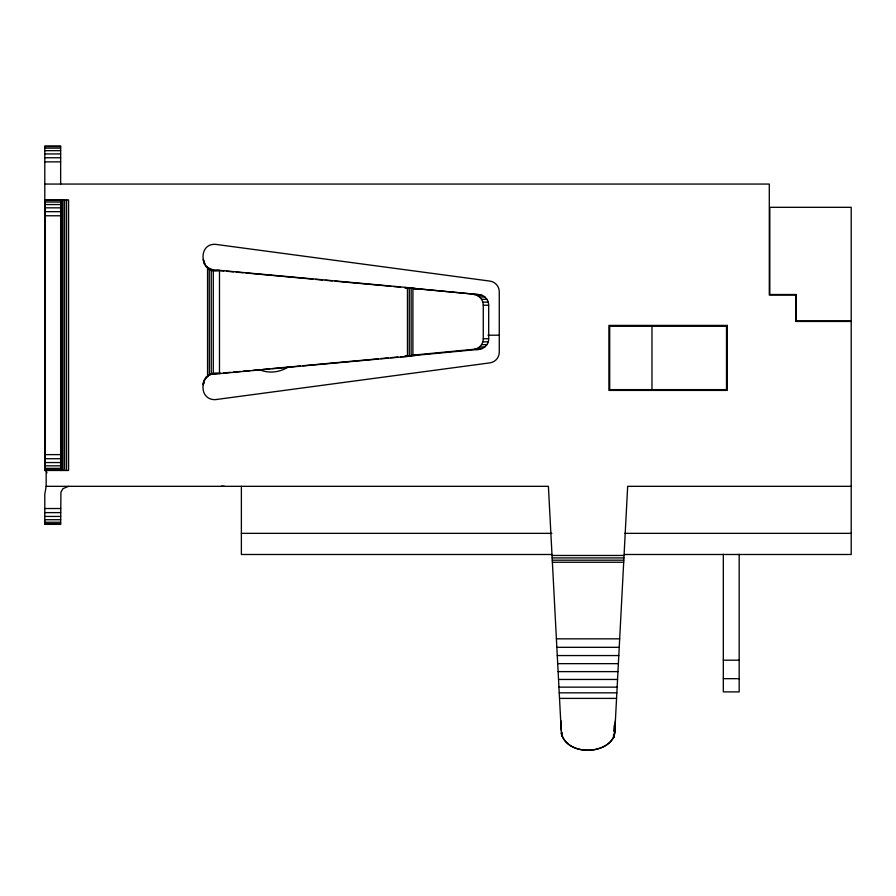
<?xml version="1.0" encoding="UTF-8"?>
<svg xmlns="http://www.w3.org/2000/svg" width="896" height="896" viewBox="0 0 896 896"><rect width="100%" height="100%" fill="white"/><g stroke="black" fill="none" stroke-linecap="round" stroke-linejoin="round"><path stroke-width="1.34" d="M614.219 731.461L614.387 725.01M400.534 356.787L407.456 356.406L407.456 287.56L219.486 270.346C200.726 275.934 196.269 243.533 215.309 244.317L490.09 281.12C495.197 281.826 499.24 286.44 499.262 291.592L499.262 352.363C499.24 357.515 495.197 362.13 490.09 362.846L215.309 399.638C196.179 400.053 200.693 368.547 219.486 373.61L407.456 356.406L412.91 355.152L474.23 349.272C481.107 350.907 488.88 346.237 488.69 338.744L488.69 305.222C488.69 300.104 484.837 295.243 479.651 294.694L404.712 287.56L479.651 294.694M204.4 379.971L203.336 384.597C203.28 379.176 207.771 374.158 213.282 374.046L213.282 269.92L207.558 267.926M207.558 376.029C202.966 380.71 208.846 374.147 211.243 374.36L211.243 269.595L205.688 266.011L203.336 259.47L203.65 261.946M203.336 384.597L203.661 381.898M205.677 266.112L207.558 267.826L207.558 376.141M613.906 734.91L613.726 737.52C603.165 755.272 567.09 754.902 561.355 733.421L548.408 486.326L46.155 486.326L44.8 494.256L44.8 524.373L60.648 524.373L60.928 492.195L62.978 488.645L68.578 486.326M614.174 730.979L614.533 725.749C619.853 754.802 567.246 758.8 561.355 733.421M614.085 736.613L615.373 720.866M474.23 349.272C479.416 348.712 483.269 343.851 483.269 338.744L483.269 305.222C483.269 300.104 479.416 295.243 474.23 294.694M203.414 383.298L203.65 382.01M404.712 287.56L418.331 288.803L412.91 288.803L412.91 355.152L418.331 355.152L404.712 356.406L479.651 349.272M205.688 377.944L206.562 376.88M209.238 268.957L209.339 375.066M288.187 367.024C279.709 372.4 268.509 373.8 259.28 369.566M211.243 269.595L219.486 270.346L219.486 373.61L213.282 374.046M220.909 373.229L212.957 373.957M223.698 372.971L230.664 372.333M233.442 372.086L240.408 371.448M243.186 371.19L250.152 370.552M252.941 370.294L259.896 369.656M262.685 369.41L269.651 368.771M272.429 368.514L300.283 365.96M303.061 365.702L378.246 358.826M381.035 358.568L388.002 357.93M390.779 357.672L397.746 357.034M44.8 146.552L60.648 146.552M44.8 148.131L60.648 148.131M44.8 150.651L60.648 150.651M44.8 153.933L60.648 153.933M44.8 157.763L60.648 157.763M44.8 161.862L60.648 161.862M44.8 184.061L769.294 184.061L769.294 295.03L795.715 295.03L795.715 321.451L851.2 321.451M44.8 199.909L68.578 199.909L68.578 470.467L44.8 470.467L44.8 146.014L60.648 146.014L60.648 184.061M44.8 200.446L60.648 200.446M44.8 202.037L60.648 202.037M44.8 204.557L60.648 204.557M44.8 207.838L60.648 207.838M44.8 211.658L60.648 211.658M44.8 215.768L60.648 215.768M477.075 295.422L482.496 295.422M479.595 297.013L485.016 297.013M481.578 299.32L486.998 299.32M482.832 302.131L488.253 302.131M483.269 305.222L488.69 305.222M851.2 320.925L796.242 320.925L796.242 294.504L769.821 294.504L769.821 207.312L851.2 207.312L851.2 554.49L624.613 554.49M487.973 335.194L499.162 335.194M483.269 338.744L488.69 338.744M482.832 341.824L488.253 341.824M481.578 344.646L486.998 344.646M479.595 346.942L485.016 346.942M477.075 348.533L482.496 348.533M44.8 454.619L60.648 454.619M44.8 458.718L60.648 458.718M44.8 462.549L60.648 462.549M44.8 465.83L60.648 465.83M44.8 468.35L60.648 468.35M44.8 469.93L60.648 469.93M851.2 486.326L627.67 486.326L614.723 733.421L613.726 737.52L613.435 734.765M44.8 508.525L60.648 508.525M44.8 512.624L60.648 512.624M44.8 516.443L60.648 516.443M44.8 519.725L60.648 519.725M44.8 522.245L60.648 522.245M44.8 523.835L60.648 523.835M241.382 533.355L551.88 533.355M624.613 533.355L851.2 533.355M551.88 554.49L241.382 554.49L241.382 486.326M552.026 555.464L624.042 555.464M552.16 557.928L623.918 557.928M552.272 560.19L623.795 560.19M552.384 562.251L623.694 562.251M556.394 638.837L619.674 638.837M556.842 647.315L619.237 647.315M557.278 655.558L618.8 655.558M723.318 660.184L739.166 660.184M557.693 663.656L618.374 663.656M558.118 671.619L617.96 671.619M723.318 678.675L739.166 678.675M558.522 679.459L617.546 679.459M558.925 687.142L617.142 687.142M559.227 692.843L616.851 692.843M559.518 698.398L616.56 698.398M221.402 486.147L224.47 486.326M216.731 270.346L223.698 270.984M226.486 271.242L233.442 271.88M236.23 272.138L243.186 272.776M245.974 273.022L312.805 279.149M315.594 279.406L322.56 280.034M325.338 280.291L332.304 280.93M335.093 281.187L390.779 286.283M393.568 286.541L400.534 287.179M203.594 261.834L204.389 264.096M46.973 472.909L46.155 470.467L46.155 486.326M561.355 730.386L560.694 720.866L561.445 723.979M560.694 720.866L561.445 724.416M561.982 732.278L562.251 736.21M561.546 733.107L561.736 735.829L561.725 733.13M739.166 554.232L739.166 691.891L723.318 691.891L723.318 554.232M651.974 326.211L651.974 389.626M411.141 288.456L411.141 355.51M409.27 287.918L409.27 356.048M66.528 199.909L66.528 470.467M64.613 199.909L64.613 470.467M62.978 199.909L62.978 470.467M61.712 199.909L61.712 470.467M60.928 199.909L60.928 470.467M60.648 199.909L60.648 470.467M44.957 199.909L44.957 470.467M727.283 325.416L608.91 325.416L608.91 390.41L727.283 390.41L727.283 325.416M726.488 326.211L609.706 326.211L609.706 389.626L726.488 389.626L726.488 326.211"/></g></svg>
